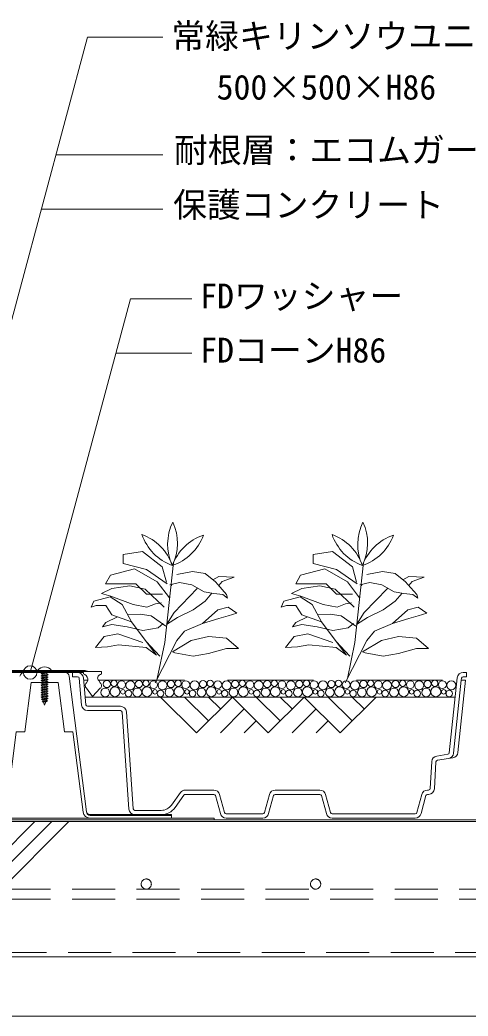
# Model space of a CAD drawing. Units: millimetres, scale not verified. Extents: x -1485 to 1485, y -1050 to 1050.
# Drawn here: x 67 to 331, y -331 to 257 of the extents above; entities that cross this region are included whole.
import ezdxf
from ezdxf.enums import TextEntityAlignment as Align

# ---------------------------------------------------------------- set-up
doc = ezdxf.new("R2010")
doc.units = ezdxf.units.MM
doc.header["$LTSCALE"] = 4
doc.linetypes.add('USER1', pattern=[19.05, 12.7, -6.35])
doc.linetypes.add('USER2', pattern=[9.525, 6.35, -3.175])
for name, color, linetype, lineweight in [('0-3_HATCH', 9, 'Continuous', 18), ('0-4_KUTAI', 3, 'Continuous', 18), ('0-5_BOUSUI', 1, 'Continuous', 18), ('0-7_dannnetu', 6, 'Continuous', 18), ('0-8_KANAMONO', 4, 'Continuous', 18), ('0-A_MOJI', 7, 'Continuous', 18), ('0-B_ecom', 7, 'Continuous', 18), ('0-C_GREEN', 3, 'Continuous', 18), ('2-1_buhin', 2, 'USER2', 18), ('2-2_tensen', 7, 'USER2', 18)]:
    doc.layers.add(name, color=color, linetype=linetype, lineweight=lineweight)
doc.styles.add('ＭＳ ゴシック', font='')
doc.styles.get('ＭＳ ゴシック').set_extended_font_data('MS Gothic')

msp = doc.modelspace()

# ---------------------------------------------------------------- linework, layer by layer
at = {"layer": '0-3_HATCH'}
for p, q in [((75.554, -216.108), (-4.446, -296.108)), ((85.554, -216.108), (5.554, -296.108)), ((95.554, -216.108), (15.554, -296.108))]:
    msp.add_line(p, q, dxfattribs=at)
at = {"layer": '0-4_KUTAI'}
msp.add_line((656.335, -216.108), (-743.015, -216.108), dxfattribs=at)
at = {"layer": '0-5_BOUSUI'}
msp.add_line((656.335, -331.108), (-743.015, -331.108), dxfattribs=at)
msp.add_lwpolyline([(-18.665, -214.108), (181.335, -214.108), (181.335, -215.108), (-18.665, -215.108)], close=True, dxfattribs=at)
at = {"layer": '0-7_dannnetu'}
msp.add_line((656.335, -296.108), (-743.015, -296.108), dxfattribs=at)
at = {"layer": '0-8_KANAMONO'}
for p, q in [((104.67, -126.908), (58.001, -126.908)), ((82.835, -128.108), (79.235, -128.708)), ((83.435, -129.408), (79.235, -130.108)), ((79.935, -128.304), (80.719, -128.108)), ((79.935, -128.304), (79.935, -128.108)), ((79.935, -129.113), (82.735, -128.413)), ((79.935, -129.704), (82.735, -129.004)), ((83.435, -130.808), (79.235, -131.508)), ((83.435, -132.208), (79.235, -132.908)), ((83.435, -133.608), (79.235, -134.308)), ((83.435, -135.008), (79.235, -135.708)), ((79.935, -130.513), (82.735, -129.813)), ((79.935, -131.104), (82.735, -130.404)), ((79.935, -131.913), (82.735, -131.213)), ((79.935, -132.504), (82.735, -131.804)), ((79.935, -133.313), (82.735, -132.613)), ((79.935, -133.904), (82.735, -133.204)), ((79.935, -134.713), (82.735, -134.013)), ((79.935, -135.304), (82.735, -134.604)), ((106.854, -132.862), (106.065, -134.255)), ((114.174, -134.255), (113.385, -132.862)), ((83.435, -136.408), (79.235, -137.108)), ((83.435, -137.808), (79.235, -138.508)), ((83.435, -139.208), (79.235, -139.908)), ((83.435, -140.608), (79.235, -141.308)), ((79.935, -136.113), (82.735, -135.413)), ((79.935, -136.704), (82.735, -136.004)), ((79.935, -137.513), (82.735, -136.813)), ((79.935, -138.104), (82.735, -137.404)), ((79.935, -138.913), (82.735, -138.213)), ((79.935, -139.504), (82.735, -138.804)), ((79.935, -140.313), (82.735, -139.613)), ((79.935, -140.904), (82.735, -140.204)), ((79.935, -141.713), (82.735, -141.013)), ((83.435, -142.008), (79.235, -142.708)), ((83.435, -143.408), (79.394, -144.082)), ((83.435, -143.408), (79.394, -144.082)), ((82.996, -144.882), (79.857, -145.405)), ((82.996, -144.882), (79.857, -145.405)), ((79.935, -142.304), (82.735, -141.604)), ((79.935, -143.113), (82.735, -142.413)), ((79.998, -143.689), (82.735, -143.004)), ((80.272, -144.472), (82.602, -143.89)), ((80.449, -144.976), (82.392, -144.49)), ((80.709, -145.719), (82.082, -145.376))]:
    msp.add_line(p, q, dxfattribs=at)
for points in [[(114.234, -129.351), (114.942, -129.008), (114.942, -127.508), (47.729, -127.508), (47.729, -129.008), (48.436, -129.351)], [(57.666, -129.351), (58.373, -129.008), (58.373, -128.108), (104.297, -128.108)], [(80.709, -145.719), (79.857, -145.405), (80.449, -144.976), (80.272, -144.472), (79.394, -144.082), (79.998, -143.689), (79.935, -143.508), (79.935, -143.113), (79.235, -142.708), (79.935, -142.304), (79.935, -141.713), (79.235, -141.308), (79.935, -140.904), (79.935, -140.313), (79.235, -139.908), (79.935, -139.504), (79.935, -138.913), (79.235, -138.508), (79.935, -138.104), (79.935, -137.513), (79.235, -137.108), (79.935, -136.704), (79.935, -136.113), (79.235, -135.708), (79.935, -135.304), (79.935, -134.713), (79.235, -134.308), (79.935, -133.904), (79.935, -133.313), (79.235, -132.908), (79.935, -132.504), (79.935, -131.913), (79.235, -131.508), (79.935, -131.104), (79.935, -130.513), (79.235, -130.108), (79.935, -129.704), (79.935, -129.113), (79.235, -128.708), (79.935, -128.304)], [(83.262, -128.108), (82.735, -128.413), (82.735, -129.004), (83.435, -129.408), (82.735, -129.813), (82.735, -130.404), (83.435, -130.808), (82.735, -131.213), (82.735, -131.804), (83.435, -132.208), (82.735, -132.613), (82.735, -133.204), (83.435, -133.608), (82.735, -134.013), (82.735, -134.604), (83.435, -135.008), (82.735, -135.413), (82.735, -136.004), (83.435, -136.408), (82.735, -136.813), (82.735, -137.404), (83.435, -137.808), (82.735, -138.213), (82.735, -138.804), (83.435, -139.208), (82.735, -139.613), (82.735, -140.204), (83.435, -140.608), (82.735, -141.013), (82.735, -141.604), (83.435, -142.008), (82.735, -142.413), (82.735, -143.004), (83.435, -143.408), (82.602, -143.89), (82.392, -144.49), (82.996, -144.882), (82.082, -145.376), (81.335, -147.508), (80.709, -145.719)], [(104.297, -128.108), (104.297, -129.008), (105.005, -129.351)], [(106.144, -137.423), (109.62, -142.308), (114.096, -137.423)]]:
    msp.add_lwpolyline(points, dxfattribs=at)
for centre, radius, start, end in [((81.335, -129.908), 5.1, 36.03188, 143.96812), ((104.67, -132.417), 5.508, 63.00853, 90), ((103.603, -132.332), 3.294, 350.73331, 64.81727), ((114.644, -131.308), 2, 101.81701, 230.98411), ((107.324, -135.808), 2, 129.0159, 233.82139), ((112.915, -135.808), 2, 306.17861, 50.9841)]:
    msp.add_arc(centre, radius, start, end, dxfattribs=at)
at = {"layer": '0-A_MOJI'}
for p, q in [((-20.259, -226.108), (106.573, 247.234)), ((106.573, 247.234), (151.14, 247.234)), ((87.933, 177.669), (151.14, 177.669)), ((79.359, 145.669), (151.14, 145.669)), ((72.81, -128.108), (131.944, 92.583)), ((131.944, 92.583), (168.157, 92.583)), ((123.37, 60.583), (168.157, 60.583))]:
    msp.add_line(p, q, dxfattribs=at)
msp.add_circle((72.81, -128.108), 4, dxfattribs=at)
at = {"layer": '0-B_ecom', "color": 150}
for p, q in [((93.434, -128.108), (69.237, -128.108)), ((106.113, -210.361), (95.913, -130.293)), ((106.176, -210.861), (106.113, -210.361)), ((156.335, -212.608), (108.16, -212.608))]:
    msp.add_line(p, q, dxfattribs=at)
at = {"layer": '0-B_ecom'}
for p, q in [((98.835, -128.108), (97.835, -128.108)), ((101.791, -131.522), (103.162, -147.409)), ((105.653, -147.194), (104.282, -131.308)), ((324.975, -131.24), (320.275, -175.579)), ((328.456, -130.608), (330.335, -130.608)), ((105.257, -142.608), (323.77, -142.608)), ((149.744, -142.608), (170.957, -163.822)), ((163.886, -142.608), (178.028, -156.751)), ((192.17, -142.608), (170.957, -163.822)), ((178.028, -142.608), (185.099, -149.68)), ((192.17, -142.608), (213.384, -163.822)), ((206.313, -142.608), (220.455, -156.751)), ((234.597, -142.608), (213.384, -163.822)), ((220.455, -142.608), (227.526, -149.68)), ((234.597, -142.608), (255.81, -163.822)), ((248.739, -142.608), (262.881, -156.751)), ((277.023, -142.608), (255.81, -163.822)), ((262.881, -142.608), (269.952, -149.68)), ((126.102, -148.108), (106.649, -148.108)), ((127.1, -151.539), (131.108, -208.853)), ((199.241, -149.68), (185.099, -163.822)), ((241.668, -149.68), (227.526, -163.822)), ((206.312, -156.751), (199.241, -163.822)), ((248.739, -156.751), (241.668, -163.822)), ((319.437, -176.462), (312.842, -177.504)), ((309.893, -180.762), (308.988, -196.665)), ((311.484, -196.807), (312.389, -180.904)), ((313.232, -179.973), (319.827, -178.931)), ((319.827, -178.931), (322.384, -178.527)), ((161.496, -199.085), (156.284, -206.444)), ((181.268, -197.608), (164.352, -197.608)), ((243.868, -197.608), (217.403, -197.608)), ((307.989, -197.608), (307.403, -197.608)), ((158.324, -207.889), (163.536, -200.53)), ((164.352, -200.108), (181.268, -200.108)), ((182.234, -200.85), (185.091, -211.514)), ((187.506, -210.867), (184.649, -200.203)), ((214.022, -200.203), (211.164, -210.867)), ((213.579, -211.514), (216.437, -200.85)), ((217.403, -200.108), (243.868, -200.108)), ((244.834, -200.85), (247.691, -211.514)), ((250.106, -210.867), (247.249, -200.203)), ((304.022, -200.203), (301.164, -210.867)), ((303.579, -211.514), (306.437, -200.85)), ((307.403, -200.108), (307.989, -200.108)), ((150.164, -209.608), (134.599, -209.608)), ((210.198, -211.608), (188.472, -211.608)), ((300.198, -211.608), (251.072, -211.608)), ((134.599, -212.108), (150.164, -212.108)), ((188.472, -214.108), (210.198, -214.108)), ((251.072, -214.108), (300.198, -214.108))]:
    msp.add_line(p, q, dxfattribs=at)
at = {"layer": '0-B_ecom', "color": 3, "linetype": 'USER1'}
for p, q in [((104.394, -132.608), (106.886, -132.608)), ((113.124, -132.608), (327.344, -132.608))]:
    msp.add_line(p, q, dxfattribs=at)
at = {"layer": '0-B_ecom', "color": 1}
msp.add_line((656.335, -215.108), (-268.665, -215.108), dxfattribs=at)
at = {"layer": '0-B_ecom'}
for points in [[(100.795, -128.108), (97.835, -128.108), (97.835, -130.608), (100.795, -130.608)], [(330.335, -130.608), (330.335, -128.108), (328.456, -128.108)], [(322.761, -175.843), (327.344, -132.608), (327.461, -131.503)], [(325.318, -175.439), (329.858, -132.608), (327.344, -132.608)], [(106.649, -150.608), (115.083, -150.608), (126.102, -150.608)], [(133.602, -208.678), (130.765, -168.108), (129.594, -151.364)]]:
    msp.add_lwpolyline(points, dxfattribs=at)
at = {"layer": '0-B_ecom', "color": 150}
for points in [[(58.542, -210.614), (64.593, -163.108), (69.633, -163.108), (73.328, -134.108), (79.582, -134.108)], [(82.735, -134.108), (89.343, -134.108), (93.037, -163.108), (98.077, -163.108), (104.129, -210.614)], [(108.097, -214.108), (156.335, -214.108), (156.335, -212.108), (108.097, -212.108)]]:
    msp.add_lwpolyline(points, dxfattribs=at)
at = {"layer": '0-B_ecom'}
for centre, radius in [((118.043, -134.939), 2.127), ((122.262, -134.5), 1.865), ((126.767, -135.341), 2.322), ((131.99, -135.751), 2.658), ((136.986, -134.939), 2.127), ((141.205, -134.5), 1.865), ((145.71, -135.341), 2.322), ((150.933, -135.751), 2.658), ((155.929, -134.939), 2.127), ((160.148, -134.5), 1.865), ((164.653, -135.341), 2.322), ((169.876, -135.751), 2.658), ((174.871, -134.939), 2.127), ((179.091, -134.5), 1.865), ((183.595, -135.341), 2.322), ((188.818, -135.751), 2.658), ((193.814, -134.939), 2.127), ((198.033, -134.5), 1.865), ((202.538, -135.341), 2.322), ((207.761, -135.751), 2.658), ((212.757, -134.939), 2.127), ((216.976, -134.5), 1.865), ((221.481, -135.341), 2.322), ((226.704, -135.751), 2.658), ((231.7, -134.939), 2.127), ((235.919, -134.5), 1.865), ((240.424, -135.341), 2.322), ((245.647, -135.751), 2.658), ((250.642, -134.939), 2.127), ((254.862, -134.5), 1.865), ((259.366, -135.341), 2.322), ((264.589, -135.751), 2.658), ((269.585, -134.939), 2.127), ((273.804, -134.5), 1.865), ((278.309, -135.341), 2.322), ((283.532, -135.751), 2.658), ((288.528, -134.939), 2.127), ((292.747, -134.5), 1.865), ((297.252, -135.341), 2.322), ((302.475, -135.751), 2.658), ((307.471, -134.939), 2.127), ((311.69, -134.5), 1.865), ((316.195, -135.341), 2.322), ((321.418, -135.751), 2.658), ((117.128, -139.883), 2.579), ((122.864, -139.522), 2.903), ((127.527, -139.541), 1.311), ((130.818, -140.483), 1.925), ((136.07, -139.883), 2.579), ((141.806, -139.522), 2.903), ((146.47, -139.541), 1.311), ((149.761, -140.483), 1.925), ((155.013, -139.883), 2.579), ((160.749, -139.522), 2.903), ((165.413, -139.541), 1.311), ((168.703, -140.483), 1.925), ((173.956, -139.883), 2.579), ((179.692, -139.522), 2.903), ((184.355, -139.541), 1.311), ((187.646, -140.483), 1.925), ((192.899, -139.883), 2.579), ((198.635, -139.522), 2.903), ((203.298, -139.541), 1.311), ((206.589, -140.483), 1.925), ((211.841, -139.883), 2.579), ((217.577, -139.522), 2.903), ((222.241, -139.541), 1.311), ((225.532, -140.483), 1.925), ((230.784, -139.883), 2.579), ((236.52, -139.522), 2.903), ((241.184, -139.541), 1.311), ((244.474, -140.483), 1.925), ((249.727, -139.883), 2.579), ((255.463, -139.522), 2.903), ((260.126, -139.541), 1.311), ((263.417, -140.483), 1.925), ((268.67, -139.883), 2.579), ((274.406, -139.522), 2.903), ((279.069, -139.541), 1.311), ((282.36, -140.483), 1.925), ((287.612, -139.883), 2.579), ((293.348, -139.522), 2.903), ((298.012, -139.541), 1.311), ((301.303, -140.483), 1.925), ((306.555, -139.883), 2.579), ((312.291, -139.522), 2.903), ((316.955, -139.541), 1.311), ((320.245, -140.483), 1.925)]:
    msp.add_circle(centre, radius, dxfattribs=at)
at = {"layer": '0-B_ecom', "color": 150}
for centre, radius, start, end in [((69.237, -130.608), 2.5, 90, 172.7407), ((93.434, -130.608), 2.5, 7.2593, 90), ((108.097, -210.108), 4, 187.2593, 270), ((108.097, -210.108), 2, 187.2593, 270), ((108.16, -210.608), 2, 187.2593, 270)]:
    msp.add_arc(centre, radius, start, end, dxfattribs=at)
at = {"layer": '0-B_ecom'}
for centre, radius, start, end in [((100.795, -131.608), 3.5, 4.93185, 90), ((328.456, -131.608), 3.5, 90, 173.94924), ((100.795, -131.608), 1, 4.93181, 90), ((328.456, -131.608), 1, 90, 173.94942), ((106.649, -147.108), 3.5, 184.93181, 270), ((106.649, -147.108), 1, 184.93185, 270), ((126.102, -151.608), 3.5, 4.00001, 90), ((126.102, -151.608), 1, 4, 90), ((319.281, -175.474), 1, 278.97689, 353.94924), ((319.281, -175.474), 3.5, 278.97687, 353.94924), ((321.838, -175.07), 3.5, 278.97687, 353.94924), ((313.388, -180.961), 3.5, 98.97689, 176.74065), ((313.388, -180.961), 1, 98.97687, 176.74065), ((164.352, -201.108), 3.5, 90, 144.68874), ((181.268, -201.108), 3.5, 15.00004, 90), ((217.403, -201.108), 3.5, 90, 164.99996), ((243.868, -201.108), 3.5, 15.00004, 90), ((307.403, -201.108), 3.5, 90, 164.99996), ((307.989, -196.608), 1, 270, 356.74065), ((307.989, -196.608), 3.5, 270, 356.74065), ((164.352, -201.108), 1, 90, 144.68879), ((181.268, -201.108), 1, 14.99997, 90), ((217.403, -201.108), 1, 90, 165.00003), ((243.868, -201.108), 1, 14.99997, 90), ((307.403, -201.108), 1, 90, 165.00003), ((134.599, -208.608), 3.5, 184, 270), ((134.599, -208.608), 1, 183.99999, 270), ((150.164, -202.108), 7.5, 270, 324.68874), ((150.164, -202.108), 10, 270, 324.68879), ((188.472, -210.608), 3.5, 194.99997, 270), ((188.472, -210.608), 1, 195.00004, 270), ((210.198, -210.608), 1, 270, 344.99996), ((210.198, -210.608), 3.5, 270, 345.00003), ((251.072, -210.608), 3.5, 194.99997, 270), ((251.072, -210.608), 1, 195.00004, 270), ((300.198, -210.608), 1, 270, 344.99996), ((300.198, -210.608), 3.5, 270, 345.00003)]:
    msp.add_arc(centre, radius, start, end, dxfattribs=at)
at = {"layer": '0-C_GREEN'}
for p, q in [((157.462, -63.131), (152.217, -110.335)), ((269.682, -63.131), (264.438, -110.335)), ((159.305, -70.27), (168.555, -68.535)), ((168.555, -68.535), (176.072, -69.692)), ((176.072, -69.692), (182.143, -74.606)), ((271.525, -70.27), (280.776, -68.535)), ((280.776, -68.535), (288.292, -69.692)), ((288.292, -69.692), (294.363, -74.606)), ((155.257, -76.341), (161.039, -74.895)), ((156.535, -76.021), (156.271, -76.893)), ((161.039, -74.895), (168.266, -76.341)), ((168.266, -76.341), (175.494, -80.388)), ((180.559, -73.324), (184.139, -71.319)), ((182.143, -74.606), (183.588, -76.052)), ((183.588, -76.052), (188.792, -82.122)), ((186.165, -74.36), (184.137, -76.692)), ((184.139, -71.319), (193.259, -71.826)), ((193.259, -71.826), (186.165, -74.36)), ((267.478, -76.341), (273.259, -74.895)), ((268.755, -76.021), (268.491, -76.893)), ((273.259, -74.895), (280.487, -76.341)), ((280.487, -76.341), (287.714, -80.388)), ((292.779, -73.324), (296.359, -71.319)), ((294.363, -74.606), (295.808, -76.052)), ((295.808, -76.052), (301.012, -82.122)), ((298.386, -74.36), (296.357, -76.692)), ((296.359, -71.319), (305.48, -71.826)), ((305.48, -71.826), (298.386, -74.36)), ((120.98, -78.413), (114.9, -81.453)), ((114.9, -81.453), (120.473, -82.973)), ((131.621, -76.893), (120.98, -78.413)), ((157.791, -92.6), (171.471, -78.413)), ((175.494, -80.388), (181.275, -81.544)), ((180.119, -81.313), (176.032, -86.013)), ((181.275, -81.544), (186.479, -82.122)), ((186.479, -82.122), (189.37, -84.146)), ((188.792, -82.122), (189.37, -84.146)), ((233.201, -78.413), (227.12, -81.453)), ((227.12, -81.453), (232.694, -82.973)), ((243.841, -76.893), (233.201, -78.413)), ((270.011, -92.6), (283.692, -78.413)), ((287.714, -80.388), (293.496, -81.544)), ((292.339, -81.313), (288.252, -86.013)), ((293.496, -81.544), (298.699, -82.122)), ((298.699, -82.122), (301.59, -84.146)), ((301.012, -82.122), (301.59, -84.146)), ((110.34, -86.013), (108.82, -89.56)), ((119.967, -83.48), (110.34, -86.013)), ((127.06, -88.04), (119.967, -83.48)), ((120.473, -82.973), (133.647, -88.04)), ((133.647, -88.04), (141.755, -89.56)), ((141.755, -89.56), (146.821, -87.534)), ((146.821, -87.534), (150.368, -87.027)), ((176.032, -86.013), (168.938, -91.08)), ((222.56, -86.013), (221.04, -89.56)), ((232.187, -83.48), (222.56, -86.013)), ((239.281, -88.04), (232.187, -83.48)), ((232.694, -82.973), (245.868, -88.04)), ((245.868, -88.04), (253.975, -89.56)), ((253.975, -89.56), (259.042, -87.534)), ((259.042, -87.534), (262.589, -87.027)), ((288.252, -86.013), (281.158, -91.08)), ((108.82, -89.56), (111.86, -88.547)), ((111.86, -88.547), (117.433, -88.547)), ((117.433, -88.547), (120.98, -94.121)), ((157.791, -92.6), (153.412, -99.583)), ((168.938, -91.08), (159.818, -95.641)), ((174.512, -99.187), (183.632, -91.08)), ((183.632, -91.08), (189.712, -89.56)), ((221.04, -89.56), (224.08, -88.547)), ((224.08, -88.547), (229.654, -88.547)), ((229.654, -88.547), (233.201, -94.121)), ((270.011, -92.6), (265.632, -99.583)), ((281.158, -91.08), (272.038, -95.641)), ((286.732, -99.187), (295.852, -91.08)), ((295.852, -91.08), (301.933, -89.56)), ((117.433, -98.681), (115.407, -101.214)), ((115.407, -101.214), (120.98, -99.694)), ((124.267, -95.264), (117.433, -98.681)), ((120.98, -99.694), (130.101, -101.214)), ((132.634, -98.174), (141.248, -109.828)), ((152.902, -100.707), (144.288, -94.627)), ((148.341, -101.721), (151.382, -99.187)), ((159.818, -95.641), (153.231, -99.694)), ((163.871, -103.748), (174.512, -99.187)), ((184.139, -96.147), (174.512, -99.187)), ((189.712, -94.627), (184.139, -96.147)), ((229.654, -98.681), (227.627, -101.214)), ((227.627, -101.214), (233.201, -99.694)), ((236.487, -95.264), (229.654, -98.681)), ((233.201, -99.694), (242.321, -101.214)), ((244.854, -98.174), (253.468, -109.828)), ((265.122, -100.707), (256.508, -94.627)), ((260.562, -101.721), (263.602, -99.187)), ((272.038, -95.641), (265.451, -99.694)), ((276.091, -103.748), (286.732, -99.187)), ((296.359, -96.147), (286.732, -99.187)), ((301.933, -94.627), (296.359, -96.147)), ((124.527, -105.268), (116.42, -106.788)), ((139.221, -110.335), (124.527, -105.268)), ((130.101, -101.214), (139.221, -103.241)), ((139.221, -103.241), (148.341, -101.721)), ((159.311, -109.321), (163.871, -103.748)), ((236.747, -105.268), (228.64, -106.788)), ((251.441, -110.335), (236.747, -105.268)), ((242.321, -101.214), (251.441, -103.241)), ((251.441, -103.241), (260.562, -101.721)), ((271.531, -109.321), (276.091, -103.748)), ((116.42, -106.788), (111.353, -113.375)), ((141.248, -109.828), (147.328, -117.935)), ((141.248, -109.828), (149.355, -118.442)), ((146.644, -134.149), (159.311, -109.321)), ((152.217, -110.335), (147.861, -131.763)), ((156.777, -115.908), (167.925, -109.321)), ((167.925, -109.321), (178.058, -106.788)), ((178.058, -106.788), (188.699, -107.801)), ((188.699, -107.801), (195.793, -113.882)), ((228.64, -106.788), (223.573, -113.375)), ((253.468, -109.828), (259.548, -117.935)), ((253.468, -109.828), (261.575, -118.442)), ((258.864, -134.149), (271.531, -109.321)), ((264.438, -110.335), (260.081, -131.763)), ((268.998, -115.908), (280.145, -109.321)), ((280.145, -109.321), (290.279, -106.788)), ((290.279, -106.788), (300.919, -107.801)), ((300.919, -107.801), (308.013, -113.882)), ((111.353, -113.375), (118.447, -112.868)), ((118.447, -112.868), (125.034, -111.855)), ((125.034, -111.855), (141.248, -113.375)), ((141.248, -113.375), (147.328, -117.935)), ((158.297, -116.415), (156.777, -115.908)), ((168.938, -118.442), (158.297, -116.415)), ((178.058, -116.922), (168.938, -118.442)), ((188.699, -113.882), (178.058, -116.922)), ((195.793, -113.882), (188.699, -113.882)), ((223.573, -113.375), (230.667, -112.868)), ((230.667, -112.868), (237.254, -111.855)), ((237.254, -111.855), (253.468, -113.375)), ((253.468, -113.375), (259.548, -117.935)), ((270.518, -116.415), (268.998, -115.908)), ((281.158, -118.442), (270.518, -116.415)), ((290.279, -116.922), (281.158, -118.442)), ((300.919, -113.882), (290.279, -116.922)), ((308.013, -113.882), (300.919, -113.882))]:
    msp.add_line(p, q, dxfattribs=at)
for points in [[(153.227, -74.774), (150.812, -65.76), (139.024, -56.641), (127.724, -58.506), (127.724, -63.687), (141.464, -67.369), (153.642, -75.81)], [(265.447, -74.774), (263.032, -65.76), (251.245, -56.641), (239.945, -58.506), (239.945, -63.687), (253.684, -67.369), (265.862, -75.81)], [(150.842, -81.924), (141.512, -81.924), (135.242, -75.653), (117.357, -75.653), (120.244, -70.653), (134.475, -66.84), (147.851, -74.562), (155.093, -83.996)], [(263.063, -81.924), (253.733, -81.924), (247.462, -75.653), (229.578, -75.653), (232.465, -70.653), (246.695, -66.84), (260.071, -74.562), (267.313, -83.996)], [(151.888, -89.56), (140.741, -78.92), (131.621, -76.893)], [(264.109, -89.56), (252.961, -78.92), (243.841, -76.893)], [(120.98, -94.121), (132.634, -98.174), (127.06, -88.04)], [(233.201, -94.121), (244.854, -98.174), (239.281, -88.04)], [(144.288, -94.627), (137.701, -93.614), (130.363, -94.045)], [(189.712, -89.56), (194.779, -93.107), (189.712, -94.627)], [(256.508, -94.627), (249.921, -93.614), (242.584, -94.045)], [(301.933, -89.56), (307, -93.107), (301.933, -94.627)]]:
    msp.add_lwpolyline(points, dxfattribs=at)
for centre, start, end in [((183.633, -52.394), 153.71754, 204.97119), ((130.119, -51.782), 333.71754, 24.97119), ((295.854, -52.394), 153.71754, 204.97119), ((242.34, -51.782), 333.71754, 24.97119), ((128.621, -74.447), 18.71754, 69.97119), ((166.894, -37.04), 198.71754, 249.97119), ((147.206, -36.815), 288.71754, 339.97119), ((184.613, -75.088), 108.71754, 159.97119), ((240.841, -74.447), 18.71754, 69.97119), ((279.114, -37.04), 198.71754, 249.97119), ((259.426, -36.815), 288.71754, 339.97119), ((296.833, -75.088), 108.71754, 159.97119)]:
    msp.add_arc(centre, 29.678, start, end, dxfattribs=at)
at = {"layer": '2-1_buhin'}
msp.add_line((-743.015, -293.608), (656.335, -293.608), dxfattribs=at)
at = {"layer": '2-2_tensen'}
for p, q in [((656.335, -256.108), (-743.015, -256.108)), ((656.335, -262.108), (-743.015, -262.108))]:
    msp.add_line(p, q, dxfattribs=at)
for centre in [(141.335, -253.108), (241.335, -253.108)]:
    msp.add_circle(centre, 3, dxfattribs=at)

# ---------------------------------------------------------------- texts
at = {"layer": '0-A_MOJI', "style": 'ＭＳ ゴシック'}
for s, p in [('常緑キリンソウユニット仕様 FD-U・K', (156.11, 236.19)), ('500×500×H86', (182.881, 205.951)), ('耐根層：エコムガード\u3000t0.6', (157.64, 168.816)), ('保護コンクリート', (157.138, 136.461)), ('FDワッシャー', (173.157, 82.583)), ('FDコーンH86', (173.157, 50.583))]:
    msp.add_text(s, height=14.66, dxfattribs=at).set_placement(p, align=Align.BOTTOM_LEFT)

doc.saveas('drawing.dxf')
